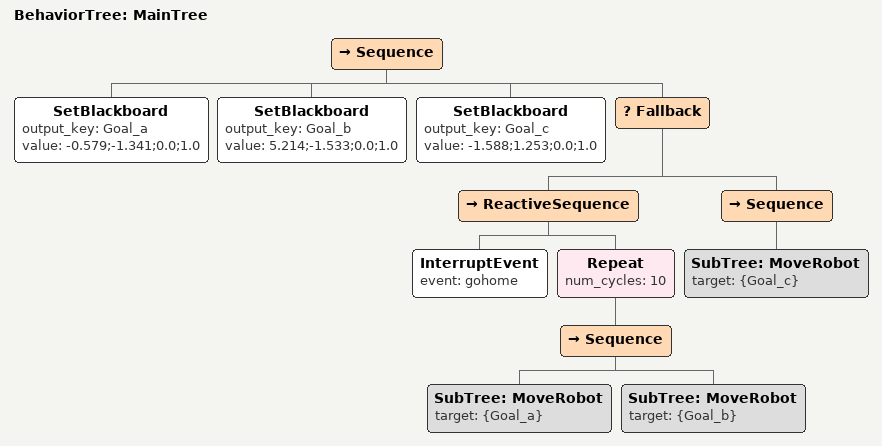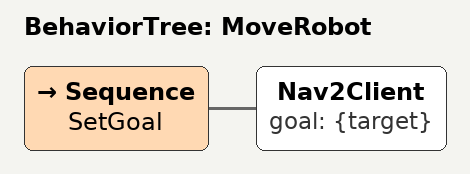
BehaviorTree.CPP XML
<?xml version='1.0' encoding='UTF-8'?>
<root main_tree_to_execute="MainTree" BTCPP_format="4">
    <BehaviorTree ID="MainTree">
        <Sequence>
            <SetBlackboard output_key="Goal_a" value="-0.579;-1.341;0.0;1.0" />
            <SetBlackboard output_key="Goal_b" value="5.214;-1.533;0.0;1.0" />
            <SetBlackboard output_key="Goal_c" value="-1.588;1.253;0.0;1.0" />
            <Fallback>
                <ReactiveSequence>
                    <InterruptEvent event="gohome" />
                    <Repeat num_cycles="10">
                        <Sequence>
                            <SubTree ID="MoveRobot" target="{Goal_a}" />
                            <SubTree ID="MoveRobot" target="{Goal_b}" />
                        </Sequence>
                    </Repeat>
                </ReactiveSequence>
                <Sequence>
                    <SubTree ID="MoveRobot" target="{Goal_c}" />
                </Sequence>
            </Fallback>
        </Sequence>
    </BehaviorTree>

    <BehaviorTree ID="MoveRobot">
        <Sequence name="SetGoal">
            <Nav2Client goal="{target}" />
        </Sequence>
    </BehaviorTree>
</root>
